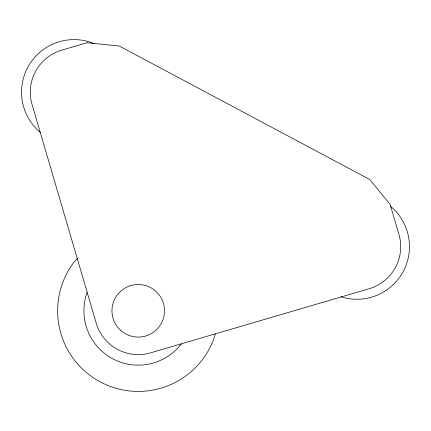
<?xml version="1.0" encoding="UTF-8"?>
<svg xmlns="http://www.w3.org/2000/svg" width="431" height="431" viewBox="0 0 431 431"><rect width="100%" height="100%" fill="white"/><g stroke="black" fill="none" stroke-linecap="round" stroke-linejoin="round"><path stroke-width="0.65" d="M215.333 333.853L213.442 339.892A80.619 80.619 0 0 1 99.599 381.548A80.619 80.619 0 0 1 73.162 263.244L77.219 258.385M40.654 132.726A52.577 52.577 0 0 1 94.249 43.606M181.349 343.884A54.328 54.328 0 0 1 87.132 292.407M390.346 206.126A52.577 52.577 0 0 1 340.867 296.754M87.019 42.739L61.795 50.141A43.811 43.811 0 0 0 32.083 104.512L96.21 323.131A43.811 43.811 0 0 0 150.586 352.844L369.205 288.716A43.811 43.811 0 0 0 398.917 234.34L390.184 204.58L369.787 179.522L119.301 46.047L87.019 42.739M120.109 329.823A26.286 26.286 0 0 0 163.802 317.006A26.286 26.286 0 0 0 130.857 285.575A26.286 26.286 0 0 0 120.109 329.823"/></g></svg>
